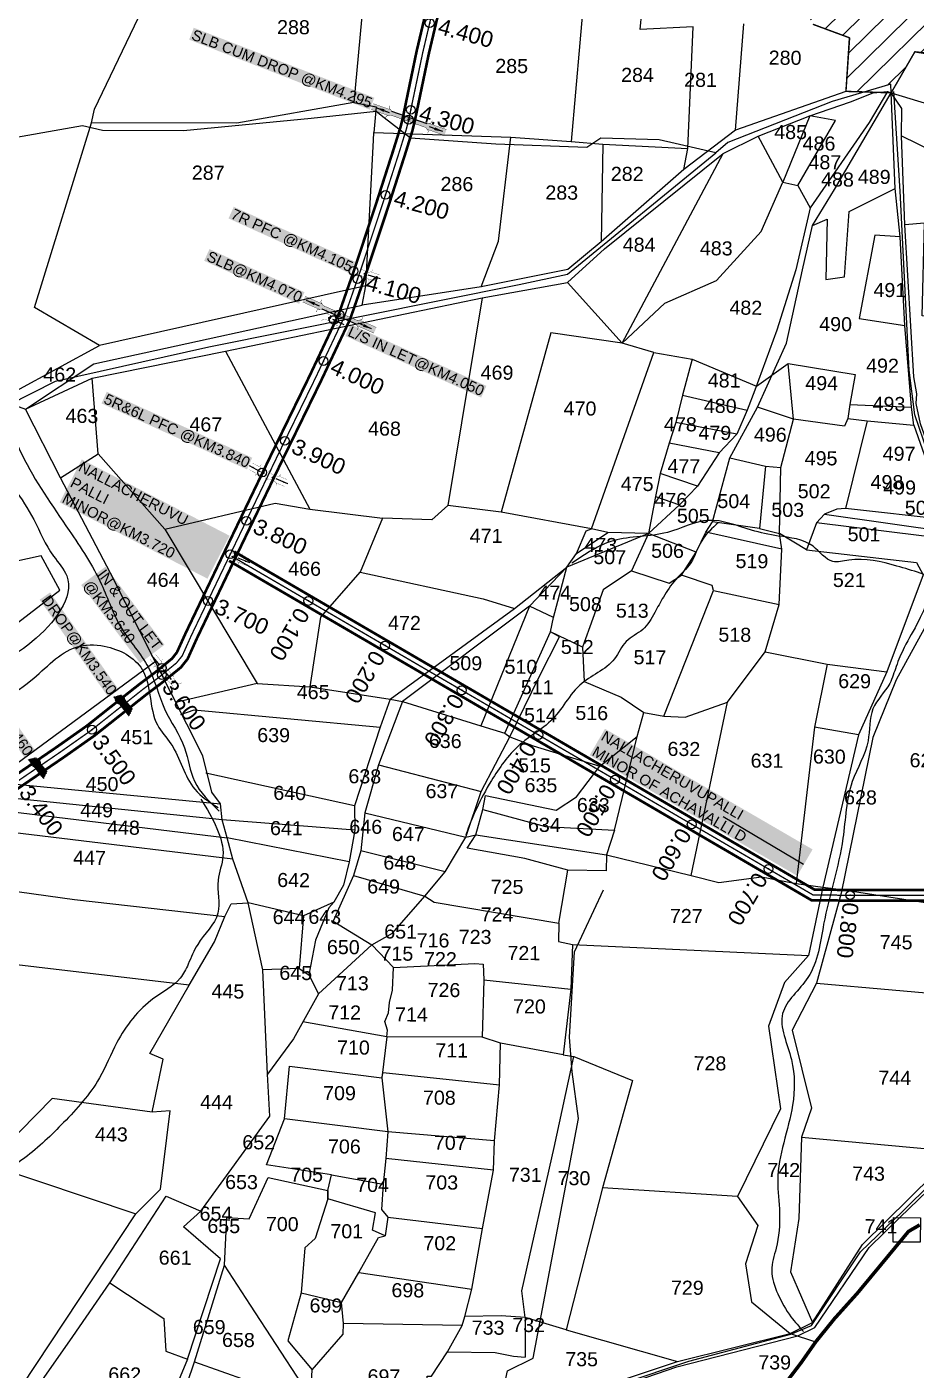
# Model space of a CAD drawing. Header units: inches. Extents: x 204890 to 210418, y 1599580 to 1605433.
# Drawn here: x 207330 to 208332, y 1600610 to 1602123 of the extents above; entities that cross this region are included whole.
import ezdxf
from ezdxf.enums import TextEntityAlignment as Align

# ---------------------------------------------------------------- set-up
doc = ezdxf.new("R2010")
doc.units = ezdxf.units.IN
doc.header["$LTSCALE"] = 15
doc.header["$MEASUREMENT"] = 0
doc.header["$PDMODE"] = 32
doc.header["$PDSIZE"] = 10
doc.linetypes.add('ACAD_ISO02W100', pattern=[15, 12, -3])
doc.linetypes.add('HIDDEN2', pattern=[0.1875, 0.125, -0.0625])
for name, color, linetype in [('BOUNDARY', 5, 'Continuous'), ('BOUNDRY STONES', 240, 'Continuous'), ('CANAL1', 7, 'Continuous'), ('CSMark', 72, 'Continuous'), ('PLOTS', 7, 'Continuous'), ('PLOTS NO', 7, 'Continuous'), ('RE REMARKS', 7, 'Continuous'), ('ROADS', 1, 'Continuous'), ('STREAMS', 4, 'Continuous'), ('STRUCTURE', 5, 'Continuous'), ('text2', 7, 'Continuous')]:
    doc.layers.add(name, color=color, linetype=linetype)
doc.styles.add('FONT1', font='Arial')
doc.styles.get("Standard").update_dxf_attribs({"font": 'arial.ttf'})
doc.dimstyles.get("Standard").update_dxf_attribs({"dimtxt": 0.18, "dimasz": 0.18, "dimexe": 0.18, "dimexo": 0.0625, "dimgap": 0.09, "dimtad": 0, "dimtih": 1, "dimtoh": 1, "dimdec": 4, "dimzin": 0, "dimdsep": 46, "dimtxsty": 'Standard', "dimcen": 0.09, "dimadec": 0, "dimazin": 0, "dimtfac": 1, "dimtdec": 4, "dimtofl": 0, "dimtmove": 0, "dimatfit": 3, "dimfxl": 1, "dimtolj": 1, "dimtzin": 0, "dimarcsym": 0})

# ---------------------------------------------------------------- blocks, each defined once
blk = doc.blocks.new('DROP')
h = blk.add_hatch()
h.set_pattern_fill('ANSI31', color=1, scale=10, angle=45)
h.set_pattern_definition([(90, (-324.4107, -25.7687), (-1.25, 0), [])])
h.paths.add_polyline_path([(-9.9, -4.3), (-13.8, 4.1), (13.8, 4.1), (10.2, -4.3)])
at = {"layer": 'STRUCTURE', "color": 5, "const_width": 0.49}
blk.add_lwpolyline([(-9.9, -4.3), (-13.8, 4.1), (13.8, 4.1), (10.2, -4.3), (-9.9, -4.3)], dxfattribs=at)
at = {"layer": 'STRUCTURE', "color": 5}
blk.add_circle((0, 0), 1.33, dxfattribs=at)
blk = doc.blocks.new('1INLET')
at = {"layer": 'STRUCTURE', "color": 190}
for points, const_width in [([(9.4, 10.1), (9.4, 7.3), (5.2, 4.5), (0, 4.5), (0, 4.5), (0, 4.5), (-5.2, 4.5), (-9.4, 7.3), (-9.4, 10.1)], 0.35), ([(0, -4.5), (0, 4.5)], 1.75), ([(7.3, 5.9), (22.7, 5.9)], 0.35), ([(-9.4, -10.1), (-9.4, -7.3), (-5.2, -4.5), (0, -4.5), (5.2, -4.5), (9.4, -7.3), (9.4, -10.1)], 0.35), ([(7.3, -5.9), (22.7, -5.9)], 0.35)]:
    blk.add_lwpolyline(points, dxfattribs=dict(at, const_width=const_width))
at = {"layer": 'STRUCTURE', "color": 0}
blk.add_circle((0, 0), 1.31, dxfattribs=at)
blk.add_leader([(26, 0.1), (5.6, 0)], dimstyle='Standard', override={"dimasz": 8, "dimgap": 0.09, "dimtad": 0}, dxfattribs=at)
blk = doc.blocks.new('1SLB')
at = {"layer": 'STRUCTURE'}
h = blk.add_hatch(dxfattribs=at)
h.set_pattern_fill('DOTS', color=6, scale=14, angle=320.3722, style=0)
h.set_pattern_definition([(320.372247934, (-538945.0768, -1194857.3203), (0.89503691186, 0.39489261377), [0, -0.875])])
h.paths.add_polyline_path([(-43.8, 3.5), (-43.8, -3.5), (-23.1, -3.5), (-21, -2.1), (21, -2.1), (23.1, -3.5), (43.8, -3.5), (43.8, 3.5), (23.1, 3.5), (21, 2.1), (-21, 2.1), (-23.1, 3.5)])
at = {"layer": 'STRUCTURE', "color": 6, "linetype": 'ACAD_ISO02W100', "ltscale": 0.5, "const_width": 0.35}
for points in [[(-43.8, 3.5), (-23.1, 3.5)], [(23.1, 3.5), (43.8, 3.5)], [(-43.8, -3.5), (-23.1, -3.5)], [(23.1, -3.5), (43.8, -3.5)]]:
    blk.add_lwpolyline(points, dxfattribs=at)
at = {"layer": 'STRUCTURE', "color": 6, "const_width": 0.44}
for points in [[(-25.2, 7.7), (-25.2, 4.9), (-21, 2.1), (21, 2.1), (25.2, 4.9), (25.2, 7.7)], [(-25.2, -7.7), (-25.2, -4.9), (-21, -2.1), (21, -2.1), (25.2, -4.9), (25.2, -7.7)]]:
    blk.add_lwpolyline(points, dxfattribs=at)
at = {"layer": 'STRUCTURE', "color": 6}
blk.add_lwpolyline([(-21, -2.1), (21, -2.1)], dxfattribs=at)
blk.add_lwpolyline([(-21, -2.1), (21, -2.1)], dxfattribs=at)
at = {"layer": 'STRUCTURE', "color": 0}
blk.add_circle((0, 0), 0.871, dxfattribs=at)
for points in [[(-40.8, 0), (-24.8, 0)], [(39.6, -0.2), (23.5, -0.2)]]:
    blk.add_leader(points, dimstyle='Standard', override={"dimasz": 10, "dimgap": 0.09, "dimtad": 0}, dxfattribs=at)

msp = doc.modelspace()

# ---------------------------------------------------------------- hatches: boundary and pattern name
at = {"layer": 'PLOTS'}
h = msp.add_hatch(dxfattribs=at)
h.set_pattern_fill('ANSI31', color=30, scale=5.944822, angle=-0.4359)
h.set_pattern_definition([(44.56415, (198755.77, 1595783.688), (-13.244594, 13.447647), [])])
h.paths.add_polyline_path([(208330.5, 1602095), (208387.7, 1602088.4), (208408.4, 1602090), (208500.3, 1602089), (208572.8, 1602093.4), (208598.1, 1602173.9), (208587.4, 1602159.4), (208590.8, 1602171.5), (208579.6, 1602167.8), (208437.9, 1602204.3), (208429.2, 1602216.1), (208387.6, 1602227.8), (208378.2, 1602267.8), (208359.5, 1602269.1), (208356.9, 1602328.6), (208313.9, 1602342.3), (208304.8, 1602332), (208270.1, 1602322.6), (208268.7, 1602302.7), (208253, 1602304.3), (208228.2, 1602297.9), (208214.1, 1602280.2), (208195.9, 1602277.4), (208181.8, 1602241), (208181, 1602190.7), (208215.5, 1602126), (208256.7, 1602110.8), (208252.8, 1602050.4), (208273.7, 1602049.7), (208303.3, 1602058.4), (208303.8, 1602048.8)])
h.paths.add_polyline_path([(208134.7, 1602173.6), (208179.7, 1602173.2), (208179.9, 1602197.5), (208134.8, 1602197.9)], flags=9)
h.paths.add_polyline_path([(208283.4, 1602197.7), (208328.3, 1602197.3), (208328.4, 1602221.2), (208283.5, 1602221.5)], flags=24)
h.paths.add_polyline_path([(208432, 1602070), (208476.9, 1602069.7), (208477.1, 1602093.6), (208432.2, 1602093.9)], flags=25)
h.paths.add_polyline_path([(208429.6, 1602094.6), (208474.6, 1602094.2), (208474.7, 1602118.1), (208429.8, 1602118.5)], flags=24)
h.paths.add_polyline_path([(208464.1, 1602174.6), (208509.1, 1602174.2), (208509.3, 1602198.5), (208464.3, 1602198.9)], flags=24)
h.paths.add_polyline_path([(208547.7, 1602122.1), (208592.7, 1602121.8), (208592.9, 1602146.1), (208547.8, 1602146.4)], flags=24)

# ---------------------------------------------------------------- linework, layer by layer
at = {"layer": 'BOUNDARY', "const_width": 4}
msp.add_lwpolyline([(208335.9, 1600773.4), (208323.3, 1600766.1), (208289.2, 1600724.9), (208265.5, 1600696.3), (208239.8, 1600667.7), (208218.7, 1600641.6), (208202.7, 1600618.7), (208172.9, 1600579.7)], dxfattribs=at)
at = {"layer": 'BOUNDRY STONES'}
msp.add_lwpolyline([(208306.3, 1600781.7), (208336.7, 1600781.4), (208336.5, 1600753.9), (208306.1, 1600754.1)], close=True, dxfattribs=at)
at = {"layer": 'CANAL1', "color": 200, "const_width": 3}
for points in [[(207296.9, 1601266.2), (207364.2, 1601312.2), (207397.7, 1601335.8), (207435, 1601365.4), (207456.4, 1601382.3), (207475.7, 1601396.8), (207483, 1601402.9), (207493.5, 1601411.4), (207499, 1601418.4), (207508.7, 1601439.8), (207554.8, 1601536.2), (207606.2, 1601643.1), (207648.7, 1601730.3), (207681.2, 1601799.2), (207698.6, 1601848.9), (207723.4, 1601923.8), (207742.9, 1601984.4), (207750.8, 1602009.7), (207753.4, 1602020.1), (207769, 1602095.2), (207781.3, 1602147.3)], [(207304.8, 1601254.7), (207372.2, 1601300.7), (207406.1, 1601324.6), (207443.7, 1601354.4), (207465, 1601371.3), (207484.4, 1601385.9), (207491.9, 1601392.1), (207503.5, 1601401.5), (207511.1, 1601411.1), (207521.4, 1601433.9), (207567.4, 1601530.1), (207618.8, 1601637), (207661.4, 1601724.3), (207694.2, 1601793.9), (207711.8, 1601844.4), (207736.8, 1601919.5), (207756.3, 1601980.2), (207764.3, 1602005.9), (207767, 1602016.9), (207782.7, 1602092.2), (207794.9, 1602143.8)], [(208904.6, 1601204.6), (208754.1, 1601145), (208572.4, 1601149), (208503.5, 1601138), (208214.4, 1601139), (207557.7, 1601521.6)], [(208899.2, 1601215.4), (208751.9, 1601157), (208571.6, 1601161), (208502.5, 1601150), (208217.6, 1601151), (207563.7, 1601531.9)]]:
    msp.add_lwpolyline(points, dxfattribs=at)
at = {"layer": 'CANAL1', "color": 1, "linetype": 'HIDDEN2', "ltscale": 4, "const_width": 1.5}
for points in [[(207300.8, 1601260.5), (207368.2, 1601306.5), (207401.9, 1601330.2), (207439.4, 1601359.9), (207460.7, 1601376.8), (207480.1, 1601391.4), (207487.4, 1601397.5), (207498.5, 1601406.5), (207505.1, 1601414.7), (207515, 1601436.9), (207561.1, 1601533.1), (207612.5, 1601640.1), (207655, 1601727.3), (207687.7, 1601796.5), (207705.2, 1601846.7), (207730.1, 1601921.6), (207749.6, 1601982.3), (207757.5, 1602007.8), (207760.2, 1602018.5), (207775.9, 1602093.7), (207788.1, 1602145.5)], [(208901.9, 1601210), (208753, 1601151), (208572, 1601155), (208503, 1601144), (208216, 1601145), (207560.7, 1601526.8)]]:
    msp.add_lwpolyline(points, dxfattribs=at)
at = {"layer": 'CSMark', "color": 3, "linetype": 'Continuous'}
for p in [(207647.1, 1601476.4), (207733.5, 1601426.1), (207819.9, 1601375.7), (207906.3, 1601325.4), (207992.7, 1601275.1), (208079.1, 1601224.7), (208165.5, 1601174.4), (208257.6, 1601144.9)]:
    msp.add_point(p, dxfattribs=at)
at = {"layer": 'PLOTS'}
for points in [[(207765.2, 1603094.1), (207757.3, 1603083), (207760, 1602908.4), (207753.5, 1602681.6), (207750.6, 1602429.1), (207750.4, 1602409.3), (207750.3, 1602391.3), (207739.2, 1602241.7), (207735, 1602197), (207710.2, 1602167.8), (207698.2, 1602038), (207566.6, 1602014.5), (207402.9, 1602014.9)], [(207698.2, 1602038), (207723.5, 1602033), (207720.9, 1602004), (207875.4, 1601998.9), (207943.2, 1601993.9), (207978.8, 1601990.8), (208074.5, 1601986.2), (208080.6, 1602123.1), (208021.1, 1602120.2), (208024.7, 1602159.5), (208026.5, 1602208.5)], [(206838.2, 1602183.5), (206840.8, 1602086.8), (206842.4, 1602003.1), (206831.2, 1601983.3), (206796, 1601905), (206764.4, 1601802.1), (206736.4, 1601796.6), (206732.4, 1601759.7), (206777.8, 1601704.9), (206774, 1601624.6), (206782, 1601471.4), (206940.5, 1601548.1), (207032.1, 1601577.9), (207133.4, 1601610.3), (207301.1, 1601702.9), (207318, 1601713.2), (207411.7, 1601764), (207338.7, 1601806.8), (207402.9, 1602014.9), (207406.2, 1602030.3), (207473.9, 1602171.7)], [(208024.7, 1602159.5), (207958, 1602161), (207943.2, 1601993.9)], [(208215.5, 1602126), (208256.7, 1602110.8), (208252.8, 1602050.4), (208128.2, 1602006.7), (208070.3, 1601962.5), (208074.5, 1601986.2)], [(208128.2, 1602006.7), (208137.7, 1602126.5)], [(206667, 1601394.6), (206967.5, 1601546), (207139.3, 1601600.3), (207317, 1601696.6), (207328.4, 1601692.3), (207403.6, 1601727.4), (207553.8, 1601757.7), (207842.9, 1601818), (207939.1, 1601835.2), (207980.6, 1601873.2), (208114.4, 1601980.4), (208154.1, 1602000.1), (208212, 1602022.9), (208258.1, 1602038.7), (208283.6, 1602048.6), (208299.6, 1602050.2), (208303.8, 1602048.8), (208330.5, 1602095), (208384, 1602086.2)], [(208303.8, 1602048.8), (208345.9, 1602035.9), (208429.7, 1602031.4), (208497.7, 1602065.4), (208502.1, 1602082), (208429.2, 1602078), (208384, 1602086.2)], [(208315.3, 1602000.4), (208369.2, 1601973.9), (208476.5, 1602015.9), (208493.8, 1602018), (208545.8, 1602017.1), (208549.8, 1602028.4), (208568, 1602029.5), (208588.8, 1602024.6), (208600, 1602023.6), (208610.5, 1602031.4), (208646.8, 1602020.3), (208718.2, 1602055.9), (208775.4, 1602073.2)], [(208299.6, 1602050.2), (208279.1, 1602015.4), (208212.4, 1601919.1), (208196.3, 1601849.4), (208175.1, 1601781.4), (208150.3, 1601713.9), (208141.5, 1601691.2), (208129.7, 1601664.1), (208109.9, 1601643.1), (208085.4, 1601605.7), (208065.3, 1601584.8), (208030.3, 1601552.5), (207984.7, 1601553.5), (207966, 1601557.5), (207864.3, 1601576.5), (207804.2, 1601583.9), (207786.3, 1601567.7), (207730.5, 1601569.5)], [(208193.8, 1601681.1), (208153, 1601694.6), (208185.7, 1601766.9), (208203.8, 1601849.2), (208215, 1601899.2), (208240, 1601939.7), (208303.8, 1602048.8)], [(208329.5, 1601674.3), (208326.6, 1601694.5), (208319, 1601786.5), (208313.9, 1601886.4), (208308.2, 1601941.1), (208303.8, 1602048.8)], [(208377.5, 1601511.8), (208382.1, 1601513), (208383.3, 1601545.1), (208336.9, 1601675.9), (208332, 1601698.7), (208332.6, 1601709.5), (208329.5, 1601728.7), (208319.2, 1601900.2), (208315.3, 1602000.4), (208315.8, 1602031.1), (208303.8, 1602048.8)], [(208198.5, 1601944.2), (208241.2, 1602017.7), (208212, 1602022.9), (208181.6, 1601948)], [(208070.3, 1601962.5), (207976.9, 1601880.9), (207939.3, 1601849.6), (207841.7, 1601830.2), (207707.9, 1601809.5), (207711.9, 1601831.5), (207720.5, 1601995.5), (207720.9, 1602004)], [(207841.7, 1601830.2), (207861.4, 1601881.7), (207875.4, 1601998.9)], [(207978.8, 1601990.8), (207976.9, 1601880.9)], [(208000.5, 1601766.8), (208048.7, 1601811.7), (208106.9, 1601837.4), (208157.3, 1601892.6), (208181.6, 1601948), (208154.1, 1602000.1)], [(208000.5, 1601766.8), (208114.4, 1601980.4)], [(208369.5, 1601962.7), (208369.9, 1601905.5), (208369.8, 1601826.7), (208356.1, 1601794.4), (208338.8, 1601797.5), (208341.3, 1601901.8), (208319.2, 1601900.2)], [(208181.6, 1601948), (208198.5, 1601944.2), (208212.4, 1601919.1)], [(208215, 1601899.2), (208231.5, 1601906.4), (208230.1, 1601838.5), (208251.2, 1601841.4), (208256.5, 1601915.2), (208308.2, 1601941.1)], [(208313.9, 1601886.4), (208285.3, 1601888.4), (208267.7, 1601794.6), (208319, 1601786.5)], [(207711.9, 1601831.5), (207411.7, 1601764)], [(207553.8, 1601757.7), (207648.6, 1601579.7), (207730.5, 1601569.5), (207705.6, 1601508.6), (207844, 1601478.6), (207879.5, 1601468), (207938.3, 1601514.5), (207949.4, 1601529.7), (207960, 1601555.3), (207966, 1601557.5), (208036.5, 1601756.1), (208000.5, 1601766.8), (207939.1, 1601835.2)], [(207328.4, 1601692.3), (207405.4, 1601743.4), (207707.9, 1601809.5)], [(207842.9, 1601818), (207804.2, 1601583.9)], [(208000.5, 1601766.8), (207920.4, 1601778.3), (207864.3, 1601576.5)], [(208079.7, 1601748.7), (208068.8, 1601708.2), (208061, 1601677.2), (208053.8, 1601654.1), (208043.5, 1601620.1), (208038.3, 1601594), (208030.3, 1601552.5)], [(208036.5, 1601756.1), (208079.7, 1601748.7), (208152, 1601718.3), (208187.7, 1601743.8), (208263.4, 1601731.5), (208257.3, 1601697.6), (208254.8, 1601682), (208276.9, 1601679.3), (208329.5, 1601674.3), (208366.8, 1601567.6)], [(207778.5, 1601143.7), (207788.7, 1601136.9), (207929.3, 1601113.4), (207939.6, 1601173), (207891.2, 1601186.3), (207825.9, 1601197.8), (207835.7, 1601212.9), (207843.7, 1601241.5), (207846.6, 1601257.3), (207926.4, 1601240.8), (207949.4, 1601255.6), (207975.7, 1601290.4), (208017.6, 1601323.8), (208025.2, 1601350.5), (208047.6, 1601346.5), (208071.7, 1601345.3), (208119.3, 1601362.3), (208161.9, 1601418.9), (208177.7, 1601472.2), (208180.4, 1601534.8), (208177.9, 1601552.4), (208179.3, 1601626.7), (208193.8, 1601681.1), (208187.7, 1601743.8)], [(207367.8, 1601615.1), (207410.2, 1601642.2), (207403.6, 1601727.4)], [(208068.8, 1601708.2), (208141.5, 1601691.2)], [(207324.2, 1600591.8), (207452.7, 1600786.1), (207480.6, 1600813.7), (207491.5, 1600902), (207471.2, 1600900.6), (207483.4, 1600960.2), (207468.5, 1600966.7), (207512.9, 1601043.5), (207541.5, 1601092.3), (207553, 1601121), (207560, 1601135.3), (207579.2, 1601136.2), (207562, 1601185.4), (207555.8, 1601209.4), (207550, 1601229.7), (207548, 1601247.9), (207538.4, 1601261.1), (207528.3, 1601301.9), (207474.4, 1601408.2), (207424.2, 1601507.8), (207367.8, 1601615.1), (207328.4, 1601692.3)], [(208103.7, 1601488), (208102.2, 1601493.7), (208067.6, 1601505.4), (208083.9, 1601531.3), (208094.9, 1601554), (208102.3, 1601565.3), (208122, 1601637.6), (208153, 1601694.6)], [(208257.3, 1601697.6), (208326.6, 1601694.5)], [(208129.7, 1601664.1), (208061, 1601677.2)], [(208276.9, 1601679.3), (208252.3, 1601580.6), (208242.7, 1601579.9), (208228.8, 1601574.2), (208219.7, 1601564.3), (208208.3, 1601533.9), (208177.9, 1601552.4)], [(208254.8, 1601682), (208251.3, 1601673.2), (208193.8, 1601681.1)], [(207410.2, 1601642.2), (207485.5, 1601557.3), (207609.9, 1601586.4), (207648.6, 1601579.7)], [(208109.9, 1601643.1), (208053.8, 1601654.1)], [(208162.3, 1601628.2), (208155.6, 1601557.8), (208102.3, 1601565.3)], [(208122, 1601637.6), (208162.3, 1601628.2), (208179.3, 1601626.7)], [(208085.4, 1601605.7), (208043.5, 1601620.1)], [(206745.9, 1601282.6), (206981.7, 1601350.9), (207135.3, 1601413), (207249.8, 1601398.4), (207367, 1601488.4), (207345.9, 1601527), (207123.2, 1601478.3), (207139.3, 1601600.3)], [(208038.3, 1601594), (208065.3, 1601584.8)], [(208366.8, 1601567.6), (208252.3, 1601580.6)], [(208228.8, 1601574.2), (208371.5, 1601554)], [(207485.5, 1601557.3), (207589.4, 1601383.3), (207649.2, 1601379.5), (207739.1, 1601365.8), (207879.5, 1601468)], [(208030.3, 1601552.5), (207938.3, 1601514.5)], [(207949.4, 1601529.7), (207984.7, 1601553.5)], [(208030.3, 1601552.5), (208011.2, 1601510.3), (208053.6, 1601496.5), (208067.6, 1601505.4)], [(208083.9, 1601531.3), (208030.3, 1601552.5)], [(208180.4, 1601534.8), (208094.9, 1601554)], [(208155.6, 1601557.8), (208177.9, 1601552.4)], [(208377.4, 1601544.9), (208219.7, 1601564.3)], [(208208.3, 1601533.9), (208332.4, 1601519.7), (208339.9, 1601505.8)], [(207649.2, 1601379.5), (207661.2, 1601458.1), (207705.6, 1601508.6)], [(207739.1, 1601365.8), (207753.3, 1601362.9), (207726.1, 1601291.9), (207710.8, 1601237.6), (207706.3, 1601194.9), (207698.1, 1601166.9), (207674.9, 1601115.6), (207718.6, 1601088.9), (207742.1, 1601102.2), (207778.5, 1601143.7), (207801.2, 1601171.3), (207824.7, 1601210.2), (207841.9, 1601261.6), (207874.1, 1601323.2), (207907, 1601390.7), (207930.1, 1601435.8), (207919.8, 1601441.6), (207923.4, 1601457.6), (207938.3, 1601514.5), (207896.3, 1601470.6), (207753.3, 1601362.9), (207841.3, 1601335.7), (207868.4, 1601327.4), (207874.1, 1601323.2)], [(208011.2, 1601510.3), (207979.4, 1601488.7), (207956.1, 1601424.2), (207919.8, 1601441.6)], [(208339.9, 1601505.8), (208299, 1601396.6), (208267.1, 1601325.7), (208226.9, 1601154.1), (208210.6, 1601076.9), (208183.6, 1601046.5), (208165.5, 1600997.2), (208179.2, 1600904.2), (208130.6, 1600805.4), (208153.7, 1600772.9), (208139.5, 1600729.7), (208146.4, 1600686.8), (208189.9, 1600651.3), (208218.7, 1600641.6)], [(208366.3, 1601490.9), (208309.5, 1601387.6), (208283.2, 1601322.4), (208247.3, 1601147.1), (208219.5, 1601045.9), (208192.4, 1600992.9), (208213.9, 1600904.9), (208202.7, 1600872.4), (208199.6, 1600780.6), (208190.2, 1600720.6), (208215, 1600663.4)], [(208047.6, 1601346.5), (208103.7, 1601488), (208177.7, 1601472.2)], [(207896.3, 1601470.6), (207841.3, 1601335.7)], [(207923.4, 1601457.6), (207896.3, 1601470.6)], [(207868.4, 1601327.4), (207919.8, 1601441.6)], [(207956.1, 1601424.2), (207957.9, 1601385.7), (207999.7, 1601367.8), (208025.2, 1601350.5)], [(208161.9, 1601418.9), (208231.8, 1601405.2), (208299, 1601396.6)], [(207103.1, 1601178.9), (207176.2, 1601232), (207193.2, 1601253.3), (207211.1, 1601273.6), (207268, 1601258.6), (207290, 1601272.6), (207474.4, 1601408.2)], [(208231.8, 1601405.2), (208217.4, 1601334.2), (208196.6, 1601158.2)], [(207589.4, 1601383.3), (207497.6, 1601362)], [(207503.6, 1601348.3), (207518.3, 1601353.8), (207727.9, 1601334)], [(207739.1, 1601365.8), (207727.9, 1601334), (207699, 1601245.4), (207699.5, 1601218), (207693.1, 1601182.5), (207686.7, 1601156.1), (207675.7, 1601137), (207670.2, 1601130.8), (207655, 1601094.3), (207647.5, 1601055.2), (207658.6, 1601033.6), (207630.2, 1600983.1), (207601.2, 1600943.1)], [(208078.6, 1601167.1), (208119.3, 1601362.3)], [(207754.6, 1600510.7), (207853.8, 1600541.9), (208062.3, 1600613.4), (208198.7, 1600648.5), (208217.7, 1600658), (208278.9, 1600748.1), (208313.4, 1600781.8), (208387.1, 1600852.8), (208397.3, 1600919), (208547.4, 1600926.8), (208580.5, 1600936.1), (208569, 1601028.8), (208534.5, 1601129.3), (208474.8, 1601242.4), (208412, 1601333.5)], [(207843.7, 1601241.5), (207914.2, 1601222.1), (207992.2, 1601218.2), (208017.6, 1601323.8)], [(207874.1, 1601323.2), (207900.4, 1601313.2), (207975.7, 1601290.4)], [(208267.1, 1601325.7), (208217.4, 1601334.2)], [(207699, 1601245.4), (207531.5, 1601282.4)], [(207726.1, 1601291.9), (207841.9, 1601261.6)], [(207290, 1601272.6), (207548, 1601247.9)], [(207193.2, 1601253.3), (207555.8, 1601209.4)], [(207550, 1601229.7), (207268, 1601258.6)], [(207562, 1601185.4), (207176.2, 1601232)], [(207710.8, 1601237.6), (207824.7, 1601210.2), (207835.7, 1601212.9), (207982.9, 1601190.5), (208078.6, 1601167.1), (208109.6, 1601159.2), (208157.8, 1601165.5), (208196.6, 1601158.2), (208226.9, 1601154.1), (208250.3, 1601150.9)], [(207699.5, 1601218), (207550, 1601229.7)], [(207992.2, 1601218.2), (207982.9, 1601190.5)], [(206753.8, 1601188.7), (206980.1, 1601202.5), (207103.1, 1601178.9), (207383.8, 1601140.2), (207553, 1601121)], [(207693.1, 1601182.5), (207555.8, 1601209.4)], [(207801.2, 1601171.3), (207706.3, 1601194.9)], [(207982.9, 1601190.5), (207982.5, 1601172.4), (207939.6, 1601173)], [(207698.1, 1601166.9), (207778.5, 1601143.7)], [(208250.3, 1601150.9), (208402.5, 1601127.2), (208537.8, 1601121.2), (208551.9, 1601122.9), (208636.8, 1601110.3), (208733.7, 1601097.3)], [(207254.9, 1600477.6), (207269.3, 1600487.8), (207381.8, 1600647.6), (207423.5, 1600708.2), (207487, 1600805.8), (207526, 1600788.9), (207603.6, 1600895.9), (207601.2, 1600943.1), (207595.8, 1601060.7), (207579.2, 1601136.2)], [(207675.7, 1601137), (207641.6, 1601121.5), (207579.2, 1601136.2)], [(207641.6, 1601121.5), (207636.6, 1601062.3), (207647.5, 1601055.2)], [(207929.3, 1601113.4), (207929, 1601092.6), (207944.7, 1601089.2), (207942.8, 1601039.1), (207934.3, 1600964.9), (207946.1, 1600963.3), (208012.5, 1600936.3), (207978.4, 1600815.1), (207937.7, 1600655.4), (207891.4, 1600669.1), (207864.4, 1600671.1), (207823.3, 1600670.3)], [(207512.9, 1601043.5), (207088.9, 1601093.3), (206946.2, 1601104.9)], [(207658.6, 1601033.6), (207718.6, 1601088.9)], [(207742.9, 1601063.5), (207718.6, 1601088.9)], [(207944.7, 1601089.2), (208210.6, 1601076.9)], [(207642.5, 1600438), (207651.4, 1600610.3), (207686.2, 1600650.2), (207686.6, 1600662.2), (207684.3, 1600686), (207704.1, 1600719.8), (207726.2, 1600759.3), (207733.8, 1600761.1), (207719.2, 1600767.5), (207722.6, 1600787.2), (207669.1, 1600802.8), (207668.9, 1600812.3), (207673.1, 1600829.7), (207600.1, 1600841.1), (207620.1, 1600893), (207626, 1600952.4), (207730, 1600939.1), (207731.3, 1600945), (207862.4, 1600931.4), (207863.6, 1600978.1), (207843, 1600985), (207735.7, 1600985.2), (207736.4, 1600992.9), (207733.4, 1601002.5), (207737.3, 1601012.4), (207738.5, 1601023.9), (207741.9, 1601037.8), (207742.9, 1601063.5), (207834.7, 1601067.8), (207844, 1601067.2), (207845, 1601049.4), (207843, 1600985)], [(207636.6, 1601062.3), (207595.8, 1601060.7)], [(207845, 1601049.4), (207942.8, 1601039.1)], [(208219.5, 1601045.9), (208390.1, 1601030.9)], [(207735.7, 1600985.2), (207640.9, 1601002.2)], [(207735.7, 1600985.2), (207730, 1600939.1)], [(207934.3, 1600964.9), (207863.6, 1600978.1)], [(207891.4, 1600669.1), (207887.7, 1600699), (207924, 1600860.6), (207946.1, 1600963.3)], [(207730, 1600939.1), (207736.7, 1600878.3), (207734.3, 1600848.1), (207731.3, 1600819.5), (207729.5, 1600790.9), (207736.6, 1600782.1), (207733.8, 1600761.1)], [(207768.6, 1600529.7), (207778.2, 1600567.3), (207781.1, 1600603.1), (207785.8, 1600603.1), (207803.7, 1600630.6), (207820.3, 1600660), (207823.3, 1600670.3), (207831.3, 1600701.1), (207843.5, 1600769.4), (207855.9, 1600835.1), (207856.7, 1600868), (207862.4, 1600931.4)], [(206829.6, 1600925.8), (207014.4, 1600883.8), (207132.9, 1600862.3), (207285.6, 1600841.9), (207452.7, 1600786.1)], [(207471.2, 1600900.6), (207358.4, 1600915.8), (207285.6, 1600841.9)], [(207856.7, 1600868), (207736.7, 1600878.3), (207620.1, 1600893)], [(208202.7, 1600872.4), (208377.7, 1600856.3)], [(207254.9, 1600477.6), (207434.5, 1600529.9), (207467.9, 1600518.2), (207485.9, 1600506.5), (207518.6, 1600480.5), (207554.7, 1600480.8), (207634.9, 1600502.6), (207710.6, 1600520.5), (207768.6, 1600529.7), (207857.8, 1600551.3), (208063.1, 1600619.4), (208189.9, 1600651.3), (208215, 1600663.4), (208271.6, 1600751.5), (208377.7, 1600856.3)], [(207855.9, 1600835.1), (207734.3, 1600848.1)], [(207485.9, 1600506.5), (207481.1, 1600516.3), (207493.1, 1600543.6), (207518.7, 1600619.2), (207552.7, 1600728.1), (207555.3, 1600781.8), (207580.3, 1600780.2), (207601.8, 1600826.8), (207668.9, 1600812.3), (207669.1, 1600802.8), (207654.6, 1600758.2), (207643.3, 1600747.8), (207638.9, 1600697.1), (207684.3, 1600686)], [(207673.1, 1600829.7), (207731.3, 1600819.5)], [(208130.6, 1600805.4), (207978.4, 1600815.1)], [(207423.5, 1600708.2), (207484.3, 1600667.9), (207486.4, 1600631.1), (207511.1, 1600622.3), (207548.2, 1600735.4), (207506.5, 1600771.4), (207526, 1600788.9)], [(207736.6, 1600782.1), (207843.5, 1600769.4)], [(207518.7, 1600619.2), (207578, 1600598.3), (207639.7, 1600594.4), (207582.1, 1600682.9), (207552.7, 1600728.1)], [(207704.1, 1600719.8), (207831.3, 1600701.1)], [(207638.9, 1600697.1), (207623.9, 1600643), (207651.4, 1600610.3)], [(207820.3, 1600660), (207686.6, 1600662.2)], [(207891.4, 1600669.1), (207891.4, 1600624.5)], [(207937.7, 1600655.4), (208063.1, 1600619.4)], [(207803.7, 1600630.6), (207857.6, 1600629.8), (207878.4, 1600625.7), (207891.4, 1600624.5)], [(207511.1, 1600622.3), (207467.9, 1600518.2)]]:
    msp.add_lwpolyline(points, dxfattribs=at)
at = {"layer": 'PLOTS', "color": 30, "const_width": 1.59}
msp.add_lwpolyline([(208721, 1602139.6), (208721.4, 1602108.1), (208721.6, 1602086.1), (208572.8, 1602093.4), (208500.3, 1602089), (208408.4, 1602090), (208387.7, 1602088.4), (208330.5, 1602095), (208303.8, 1602048.8), (208252.8, 1602050.4), (208256.7, 1602110.8), (208215.5, 1602126)], dxfattribs=at)
at = {"layer": 'ROADS'}
for points in [[(208306.8, 1602047.9), (208303.8, 1602048.8), (208303.8, 1602048.8), (208303.3, 1602058.4), (208237.3, 1602039), (208119.7, 1601992.9), (208106.3, 1601981.2), (208042.3, 1601995.8), (207976.7, 1601997.8), (207960.9, 1601987.3), (207858.5, 1601990.8), (207762.1, 1601997.7), (207732.5, 1602020.6), (207723.6, 1602027.7), (207650.2, 1602019.8), (207506.6, 1602005.8), (207415, 1602006.5), (207392.8, 1602011.4), (207192.6, 1601976.1), (207072, 1601945.2), (206959.1, 1601889.9), (206839.2, 1601844.5), (206733.9, 1601799.5)], [(208379.4, 1601543.3), (208330.5, 1601686), (208323.9, 1601736.4), (208314.1, 1601938), (208306.6, 1602050.4)], [(206228.3, 1601678.3), (206260, 1601624.8), (206388.2, 1601548.8), (206469, 1601487), (206622.7, 1601388.4), (206645.5, 1601392.4), (206900.3, 1601523), (206969.9, 1601553.6), (207125.1, 1601599.7), (207230.9, 1601657.4), (207362.1, 1601723.8), (207534.8, 1601762.6), (207884.5, 1601832.9), (207939, 1601844.3), (208106.3, 1601981.2)], [(207653.1, 1600152.8), (207677.8, 1600188.3), (207746.5, 1600237.1), (207761.4, 1600251.7), (207789.4, 1600364.4), (207798, 1600411.6), (207834.4, 1600476), (207851.8, 1600518.3), (207871.5, 1600609), (207900.4, 1600623.2), (207951.3, 1600893.2), (207944.5, 1600945.9), (207941.5, 1600984.9), (207947.1, 1601081), (207979.6, 1601150.9)], [(207848.2, 1600543.9), (208075.9, 1600619.9), (208190.8, 1600650.2), (208214, 1600660.3), (208269.4, 1600743.2), (208316.6, 1600788.4), (208382.9, 1600854.1)]]:
    msp.add_lwpolyline(points, dxfattribs=at)
at = {"layer": 'STREAMS'}
for points in [[(209062.2, 1604022.3), (209053.3, 1603971.2), (209042, 1603933.9), (209028, 1603907.9), (209017.4, 1603829.9), (208982.8, 1603787.1), (208963.8, 1603714.4), (208917.8, 1603673.4), (208850.6, 1603619.5), (208770.1, 1603553.4), (208701.2, 1603505.6), (208653.3, 1603455), (208602.4, 1603359.9), (208573.7, 1603293.4), (208537.8, 1603197), (208515.5, 1603147.1), (208488.6, 1603078.8), (208454.1, 1603051), (208378.3, 1603021.7), (208313.1, 1603002), (208233, 1602992.1), (208148.5, 1602967.2), (208079.1, 1602937.4), (207983.1, 1602919.7), (207854.5, 1602882), (207797.1, 1602845.6), (207791.1, 1602749.9), (207818.4, 1602635.9), (207834.7, 1602582.2), (207810.5, 1602523.5), (207770.6, 1602474.6), (207736.3, 1602469.6), (207690.9, 1602509.5), (207593.1, 1602510), (207528.9, 1602508.7), (207470.7, 1602487.2), (207411.5, 1602326.9), (207374, 1602251.7), (207331.3, 1602185.2), (207301.5, 1602087.1), (207293.9, 1602009), (207299.8, 1601968.5), (207302.8, 1601900.3), (207278.2, 1601791.6), (207301.2, 1601697.4), (207324.5, 1601641), (207377.6, 1601555.8), (207414, 1601495), (207436.5, 1601445.6), (207466.9, 1601401.4), (207485.1, 1601354.8), (207507.6, 1601310.7), (207518.8, 1601273.3), (207546.7, 1601239.7)], [(205395.1, 1602073.9), (205417.2, 1602108.1), (205432.2, 1602136.4), (205433, 1602170.2), (205457.3, 1602203.3), (205458.7, 1602241), (205484.1, 1602286.6), (205557.4, 1602299.2), (205632.2, 1602295.3), (205717.2, 1602317.3), (205791.3, 1602359.3), (205855.9, 1602379.6), (205921.7, 1602418.4), (205951, 1602461.8), (206008.1, 1602554.9), (206037.8, 1602589.6), (206119.5, 1602626.7), (206241.5, 1602655.2), (206335.6, 1602672), (206501.9, 1602711), (206609.6, 1602770.3), (206680.2, 1602839.8), (206791.8, 1602967.2), (206900.3, 1603071.3), (206994.2, 1603111.7), (207070.5, 1603122.5), (207197.1, 1603088.3), (207385.2, 1603072), (207502.5, 1603080.8), (207682.7, 1603068), (207783.6, 1603049.8), (207832.7, 1603068.7), (207959.6, 1603069.5), (208080.4, 1603065), (208218.8, 1603081.5), (208285.5, 1603161.7), (208385.2, 1603268.5), (208500.5, 1603449.1), (208642.7, 1603620.3), (208823.2, 1603755.4), (208902.8, 1603853.2), (208947, 1603906.2), (208969.6, 1603995.2)], [(205380.6, 1602008.7), (205409.8, 1602024.9), (205430, 1602054.5), (205446.4, 1602071.8), (205456.3, 1602102.6), (205484.8, 1602144.9), (205507.2, 1602205.8), (205542.6, 1602234.7), (205597.1, 1602244.2), (205675.6, 1602246.4), (205756.8, 1602262.2), (205799.5, 1602280.3), (205857.6, 1602308.4), (205903.3, 1602340), (205964.2, 1602355.2), (206045, 1602375.9), (206112.6, 1602388.1), (206131.1, 1602395.8), (206154.9, 1602435.4), (206169.7, 1602503.3), (206181.4, 1602549.1), (206199.5, 1602597.6), (206255.8, 1602616.7), (206331.8, 1602616.8), (206407.1, 1602614.5), (206461.9, 1602624.7), (206561, 1602623.3), (206586.2, 1602623.4), (206653, 1602682.7), (206676.2, 1602747.9), (206769.3, 1602797.2), (206846.3, 1602881.1), (206882.2, 1602939.8), (206996.3, 1603000.7), (207048.2, 1603023), (207198.1, 1603006.4), (207335.1, 1602981.8), (207428.5, 1602951.1), (207460.2, 1602932.7), (207457.8, 1602855.5), (207424.3, 1602761.3), (207402.8, 1602681.5), (207365.3, 1602642.8), (207279.8, 1602641.6), (207120, 1602660.1), (206997.3, 1602661.9), (206910.4, 1602592.2), (206849.2, 1602550), (206835.1, 1602498.3), (206822.9, 1602446.6), (206818.1, 1602411.3), (206814.3, 1602390.4), (206733, 1602336.5), (206623.6, 1602285.6), (206562.4, 1602251.5), (206514.8, 1602201), (206501.6, 1602149.4), (206462.4, 1602016.3), (206448.3, 1601959.2), (206444.3, 1601909.2), (206429.6, 1601887.5), (206380.3, 1601867), (206322.1, 1601862.9), (206259.1, 1601824.4), (206223.3, 1601781.9), (206184, 1601745), (206144.5, 1601698.1), (206078.8, 1601665), (206018.6, 1601633.6), (205947.3, 1601584.2), (205932.6, 1601562.5), (205926.1, 1601544.4), (205911.4, 1601520.9), (205885.1, 1601525.7), (205875.9, 1601507.6)], [(207756.1, 1602562.3), (207679, 1602551.6), (207600.3, 1602556.9), (207548.6, 1602561.7), (207520.8, 1602563.7), (207454.3, 1602556.6), (207423.2, 1602551.8), (207384.8, 1602536.6), (207332.3, 1602463.7), (207315.7, 1602410.7), (207322.2, 1602346.5), (207332.3, 1602306), (207332.9, 1602237), (207279.1, 1602154.8), (207252.5, 1602077), (207248.4, 1602002), (207273.2, 1601907.3), (207262.5, 1601790.1), (207260.1, 1601708.1), (207270.7, 1601654.3), (207287.9, 1601634.6), (207337.7, 1601568), (207360, 1601526.8), (207374.8, 1601504.8), (207336.1, 1601430.6), (207281.6, 1601400.4), (207197.1, 1601391.2), (207103.3, 1601387), (207037.8, 1601360.9), (206923, 1601315.6), (206837.1, 1601272.3), (206783.8, 1601247.3), (206729.3, 1601226.4), (206614.6, 1601223.6), (206498.3, 1601210.7), (206377.4, 1601192), (206303.2, 1601161.9), (206235.4, 1601145.7), (206173.5, 1601135.8), (206121.6, 1601151.2), (206052.6, 1601164.4), (205944.9, 1601141.5), (205893.8, 1601109), (205825.3, 1601065.6), (205783.3, 1601019.7), (205755.1, 1600955.3), (205735.9, 1600869.6), (205711.4, 1600768.1), (205679.7, 1600692.7), (205656.8, 1600654.8), (205590.1, 1600620), (205506.5, 1600588.5), (205390.5, 1600539.7), (205286.8, 1600496.1), (205203.7, 1600437.8), (205145.1, 1600407.6), (205100.5, 1600397.6)], [(208109.4, 1601564.8), (208090.3, 1601544.2), (208078, 1601519.4), (208060.9, 1601500.2), (208047.1, 1601480.7), (208037.5, 1601463.4), (208023.8, 1601444.2), (208005.2, 1601430.7), (207992.1, 1601411.3), (207952.9, 1601381.4), (207934.9, 1601359.2), (207917.8, 1601338.9), (207895, 1601322.1), (207884.7, 1601313.9), (207853.3, 1601273.9), (207836.4, 1601242.3), (207824.5, 1601212.9)], [(208362.8, 1601499.2), (208310.2, 1601515.7), (208256, 1601522.2), (208237.9, 1601520.8), (208215.8, 1601537.9), (208176.4, 1601549.5), (208146.3, 1601556.1), (208098, 1601567.1), (208051.6, 1601553.5), (207990.9, 1601544.2), (207944, 1601519)], [(208396.7, 1601498.6), (208369.9, 1601501.8), (208334.8, 1601454.2), (208318.5, 1601423.9), (208309.4, 1601402.5), (208302.1, 1601383.4), (208283.3, 1601354.9), (208277.7, 1601318.6), (208260, 1601272.8), (208249.4, 1601209), (208227.7, 1601112.2), (208209.9, 1601052.1), (208181.5, 1601011.7), (208191.3, 1600959.7), (208192.7, 1600908.4), (208175.9, 1600823.5), (208178, 1600787.1), (208174.1, 1600747.1), (208169.2, 1600722.1), (208176.1, 1600695.8), (208190.9, 1600670), (208205.1, 1600653.2)], [(205969.5, 1600290.7), (205998.5, 1600321.1), (206056.3, 1600340), (206093.5, 1600353.9), (206112.4, 1600365.5), (206149.7, 1600388.7), (206179.8, 1600399.1), (206265.8, 1600455.7), (206344.6, 1600522.7), (206419.2, 1600579.8), (206436.7, 1600640.2), (206469.4, 1600678.8), (206592, 1600762.9), (206639.3, 1600872), (206640.3, 1600926.1), (206696.4, 1600949.2), (206782, 1601037.6), (206874.8, 1601094), (206914.7, 1601156), (206944.5, 1601209.3), (207022, 1601257.5), (207127.9, 1601308.2), (207258.9, 1601347.8), (207334.5, 1601386.6), (207386, 1601424.4), (207417.2, 1601425.4), (207459.9, 1601399.2), (207477.1, 1601336.7), (207492.3, 1601315.4), (207519.1, 1601264.3), (207545.4, 1601243.6)], [(207526.1, 1601253.1), (207544.1, 1601220), (207550.9, 1601188.8), (207545.4, 1601161.8), (207545.1, 1601124.6), (207522.4, 1601089.5), (207511.7, 1601067.2), (207502.7, 1601051.4), (207473.1, 1601028.7), (207431.4, 1600978.8), (207411.7, 1600939), (207371.3, 1600888.7), (207327.5, 1600849), (207287.9, 1600828.8), (207239.7, 1600832.7), (207156.5, 1600846.6), (207094, 1600833), (207036.7, 1600794), (206970.3, 1600732.8), (206904.7, 1600700.9), (206849.2, 1600671.9), (206787, 1600625.4), (206753.8, 1600585.6), (206714, 1600553.4), (206692.1, 1600524.8), (206645.9, 1600498.1), (206614.5, 1600462.4), (206626.2, 1600451.2), (206612.5, 1600439.5), (206575.4, 1600427.4), (206536.1, 1600366), (206487.3, 1600315.5), (206451.1, 1600278.2), (206407.3, 1600240.3), (206359.3, 1600208.3), (206345.2, 1600204.9), (206316.8, 1600191.6)]]:
    msp.add_spline(points, degree=3, dxfattribs=at)
at = {"layer": 'text2', "color": 3, "linetype": 'Continuous'}
for p in [(207783.8, 1602127.3), (207762.5, 1602029.6), (207760.2, 1602018.5), (207734, 1601933.8), (207702.5, 1601838.9), (207664.2, 1601746.6), (207620.6, 1601656.7), (207577.2, 1601566.6), (207534, 1601476.4), (207482, 1601393), (207403.3, 1601331.3)]:
    msp.add_point(p, dxfattribs=at)
at = {"layer": 'text2', "color": 2, "linetype": 'Continuous'}
for p in [(207698, 1601848, 46), (207676, 1601793, 44), (207682, 1601799, 45), (207595, 1601621, 43), (207559, 1601529, 42), (207482, 1601401, 41), (207435, 1601365, 40), (207340, 1601294, 39)]:
    msp.add_point(p, dxfattribs=at)

# ---------------------------------------------------------------- block references
at = {"layer": 'text2', "color": 3, "linetype": 'Continuous'}
for name, p, rotation in [('1SLB', (207760.3, 1602018.7), 160.4931969511027), ('1SLB', (207682.2, 1601798.8), 336.4587387978956), ('DROP', (207439.4, 1601359.9), 128.587945392181), ('DROP', (207343.2, 1601289.4), 128.587945392181)]:
    msp.add_blockref(name, p, dxfattribs=dict(at, rotation=rotation))
for p, xscale, yscale, zscale, rotation in [((207710.9, 1601844.7), 0.7, 0.7, 0.7, 342.0473149559308), ((207671, 1601795.1), 0.7, 0.7, 0.7, 334.9707064706902), ((207596.4, 1601620.5), 0.7, 0.7, 0.7, 152.0483178454746), ((207607.3, 1601615.3), 0.7, 0.7, 0.7, 336.9820258645485), ((207564.3, 1601525.9), 0.7000000000000001, 0.7000000000000001, 0.7000000000000001, 338.386986984733), ((207482, 1601401, 41), 0.7, 0.7, 0.7, 129.3015529838171), ((207494.8, 1601384.9), 0.7, 0.7, 0.7, 128.7176769396175)]:
    msp.add_blockref('1INLET', p, dxfattribs=dict(at, xscale=xscale, yscale=yscale, zscale=zscale, rotation=rotation))

# ---------------------------------------------------------------- texts
at = {"layer": 'CSMark', "color": 1}
for s, rotation, p in [('4.400', 344.7055, (207794.2, 1602124.3)), ('4.300', 344.7055, (207772.9, 1602026.6)), ('4.200', 344.7055, (207744.4, 1601930.8)), ('4.100', 344.7055, (207712.9, 1601835.9)), ('4.000', 335.2781, (207673.9, 1601742)), ('3.900', 335.2781, (207630.3, 1601652)), ('3.800', 335.2781, (207586.9, 1601561.9)), ('3.700', 335.2781, (207543.7, 1601471.7)), ('3.600', 306.5525, (207488.3, 1601384.2)), ('3.500', 306.5525, (207409.6, 1601322.5)), ('3.400', 306.5525, (207327.4, 1601265.5))]:
    msp.add_text(s, height=18, rotation=rotation, dxfattribs=at).set_placement(p, align=Align.MIDDLE_LEFT)
at = {"layer": 'CSMark', "color": 1, "linetype": 'Continuous', "style": 'FONT1'}
for s, rotation, p in [('0.100', 239.8755, (207610.1, 1601411.5)), ('0.200', 239.8755, (207695.2, 1601363.3)), ('0.300', 239.8755, (207784.2, 1601314.8)), ('0.400', 239.8755, (207865.8, 1601260.9)), ('0.500', 239.8755, (207955.3, 1601212.9)), ('0.600', 239.8755, (208040.4, 1601163.4)), ('0.700', 239.8755, (208126.2, 1601113.3)), ('0.800', 263.3355, (208251.2, 1601074))]:
    msp.add_text(s, height=18, rotation=rotation, dxfattribs=at).set_placement(p, align=Align.MIDDLE_RIGHT)
at = {"layer": 'PLOTS NO'}
for s, p in [('288', (207630.3, 1602122.7)), ('280', (208184.3, 1602088.3)), ('285', (207876.2, 1602079)), ('284', (208018, 1602068.9)), ('281', (208089, 1602063.4)), ('485', (208190.5, 1602004.6)), ('486', (208222.5, 1601991.7)), ('487', (208229.1, 1601970.6)), ('287', (207534.3, 1601958.8)), ('282', (208006.4, 1601957.4)), ('488', (208243.3, 1601951.1)), ('489', (208284.7, 1601954.1)), ('286', (207814.5, 1601946)), ('283', (207932.6, 1601936.4)), ('484', (208019.8, 1601877.7)), ('483', (208106.7, 1601873.6)), ('491', (208302.3, 1601826.6)), ('482', (208140, 1601806.7)), ('490', (208241.2, 1601788.2)), ('492', (208294, 1601741.4)), ('462', (207367, 1601731.4)), ('469', (207859.7, 1601733.6)), ('481', (208115.6, 1601724.8)), ('494', (208225.5, 1601721.7)), ('470', (207953.2, 1601693.2)), ('480', (208111.2, 1601696.1)), ('493', (208301.3, 1601698.3)), ('463', (207392, 1601684.8)), ('467', (207531.6, 1601675.3)), ('468', (207732.9, 1601670.5)), ('478', (208066.3, 1601675.4)), ('479', (208105.1, 1601665.8)), ('496', (208167.6, 1601663.7)), ('495', (208224.8, 1601637.1)), ('497', (208312.7, 1601642.2)), ('477', (208070.2, 1601628.1)), ('475', (208017.6, 1601608.2)), ('498', (208299, 1601610.2)), ('499', (208313.3, 1601604.2)), ('476', (208055.5, 1601590.2)), ('504', (208126.5, 1601588.8)), ('502', (208217, 1601599.9)), ('505', (208080.8, 1601572.2)), ('503', (208187.2, 1601579)), ('500', (208337.6, 1601581.3)), ('471', (207847.4, 1601549.7)), ('501', (208273.2, 1601551.4)), ('473', (207976.5, 1601539.4)), ('506', (208051.8, 1601532.8)), ('466', (207642.9, 1601512.7)), ('507', (207986.7, 1601525.7)), ('519', (208146.9, 1601521.2)), ('464', (207483.5, 1601500.1)), ('521', (208256.6, 1601499.9)), ('474', (207924.7, 1601485.7)), ('508', (207959.3, 1601472.7)), ('472', (207755.4, 1601451.6)), ('513', (208012.1, 1601465.4)), ('518', (208127.6, 1601438.3)), ('512', (207950.1, 1601424.5)), ('509', (207824.5, 1601406.2)), ('517', (208032, 1601412.9)), ('510', (207886.6, 1601402.2)), ('511', (207905, 1601379.2)), ('629', (208262.6, 1601386)), ('465', (207652.5, 1601373.7)), ('514', (207908.6, 1601347.6)), ('516', (207966.4, 1601350.1)), ('451', (207453.9, 1601322.9)), ('639', (207608, 1601325.2)), ('636', (207801.4, 1601318.6)), ('632', (208070.2, 1601309.6)), ('630', (208234.1, 1601301)), ('515', (207901.9, 1601291.1)), ('631', (208163.9, 1601296.4)), ('627', (208343, 1601296.8)), ('450', (207414.7, 1601270.1)), ('638', (207710.7, 1601278.8)), ('635', (207909.2, 1601268.8)), ('640', (207626.1, 1601260)), ('637', (207797.6, 1601262.1)), ('628', (208269.2, 1601255.1)), ('449', (207408.6, 1601240.6)), ('633', (207968.1, 1601246.4)), ('634', (207913, 1601224.1)), ('448', (207438.8, 1601221)), ('641', (207622.4, 1601220.4)), ('646', (207711.8, 1601222)), ('647', (207759.8, 1601213.7)), ('447', (207400.6, 1601187)), ('648', (207750.1, 1601181.5)), ('642', (207630.5, 1601161.9)), ('649', (207731.9, 1601154.7)), ('725', (207871, 1601154.3)), ('644', (207625.4, 1601120.2)), ('643', (207665.6, 1601120.4)), ('724', (207859.7, 1601123.1)), ('727', (208072.9, 1601121.4)), ('651', (207751.1, 1601103.9)), ('716', (207787.6, 1601094)), ('723', (207835, 1601097.9)), ('745', (208309.4, 1601091.9)), ('650', (207686.5, 1601086.4)), ('715', (207746.9, 1601079.1)), ('722', (207795.9, 1601072.8)), ('721', (207889.9, 1601079.7)), ('645', (207632.9, 1601057.3)), ('713', (207696.7, 1601045.7)), ('445', (207556.4, 1601036.5)), ('726', (207799.9, 1601038.1)), ('712', (207688, 1601012.8)), ('720', (207896.2, 1601019.6)), ('714', (207763.3, 1601010.5)), ('710', (207697.9, 1600973.3)), ('711', (207808.7, 1600970)), ('728', (208099.6, 1600955.5)), ('744', (208307.9, 1600939.2)), ('709', (207682.2, 1600921.9)), ('444', (207543.7, 1600911.7)), ('708', (207794.7, 1600916.8)), ('443', (207425.2, 1600875.5)), ('652', (207591.2, 1600866.5)), ('706', (207687.7, 1600861.8)), ('707', (207807, 1600866)), ('742', (208182.7, 1600835.3)), ('743', (208278.3, 1600831.2)), ('653', (207571.8, 1600821.7)), ('705', (207645.2, 1600830)), ('704', (207719.5, 1600818.5)), ('703', (207797.4, 1600821.3)), ('731', (207891.5, 1600829.9)), ('730', (207946.4, 1600826.1)), ('654', (207543, 1600786)), ('655', (207551.8, 1600772.2)), ('700', (207617.7, 1600774.4)), ('741', (208292.3, 1600771.9)), ('701', (207690.4, 1600766.3)), ('702', (207795.2, 1600752.8)), ('661', (207497, 1600736.5)), ('698', (207759.2, 1600699.8)), ('729', (208074.1, 1600702.7)), ('699', (207666.9, 1600682.7)), ('659', (207535.4, 1600658.4)), ('733', (207849.6, 1600657.7)), ('732', (207895.3, 1600660.7)), ('658', (207568.3, 1600643.8)), ('735', (207955, 1600622.2)), ('739', (208172.5, 1600618.6)), ('662', (207440.2, 1600605)), ('697', (207732.3, 1600602.8))]:
    msp.add_text(s, height=15.85, rotation=359.5641, dxfattribs=at).set_placement(p, align=Align.MIDDLE_CENTER)
at = {"layer": 'STRUCTURE', "color": 5, "char_height": 12, "attachment_point": 1, "bg_fill": 1, "box_fill_scale": 1.1, "bg_fill_color": 7, "bg_fill_true_color": 16777215, "bg_fill_transparency": 0}
for s, insert, width, rotation in [('SLB CUM DROP @KM4.295', (207518.7, 1602120.5), 215.834, 338.8283), ('7R PFC @KM4.105', (207563.7, 1601918.8), 147.836, 335.6088), ('SLB@KM4.070', (207536.3, 1601871.1), 115.119, 335.6088), ('L/S IN LET@KM4.050', (207695.5, 1601786.3), 165.419, 335.6088), ('5R&6L PFC @KM3.840', (207420.6, 1601710.4), 177.533, 335.6088), ('NALLACHERUVU PALLI  MINOR@KM3.720', (207392.4, 1601634.1), 184.949, 332.6996), ('IN & OUT LET @KM3.640', (207418.4, 1601513.3), 107.834, 307.0369), ('DROP@KM3.540', (207355.8, 1601484.3), 131.866, 305.2109), ('DROP@KM3.460', (207261.7, 1601415.8), 131.866, 305.2109), ('{\\f@Arial Unicode MS|b0|i0|c0|p34;\\C1;NALLACHERUVUPALLI \\PMINOR OF ACHAVALLI D\\Ftxt|c0; }', (207981.8, 1601330.7), 268.089, 329.8387)]:
    msp.add_mtext(s, dxfattribs=dict(at, insert=insert, width=width, rotation=rotation))

# ---------------------------------------------------------------- leaders
at = {"layer": 'RE REMARKS', "color": 1}
msp.add_leader([(208204.9, 1601179.6), (208114.5, 1601233.2)], dimstyle='Standard', override={"dimasz": 50}, dxfattribs=at)
msp.add_leader([(208204.9, 1601179.6), (208114.5, 1601233.2)], dimstyle='Standard', override={"dimasz": 50}, dxfattribs=at)
msp.add_leader([(208204.9, 1601179.6), (208114.5, 1601233.2)], dimstyle='Standard', override={"dimasz": 50}, dxfattribs=at)

doc.saveas('drawing.dxf')
